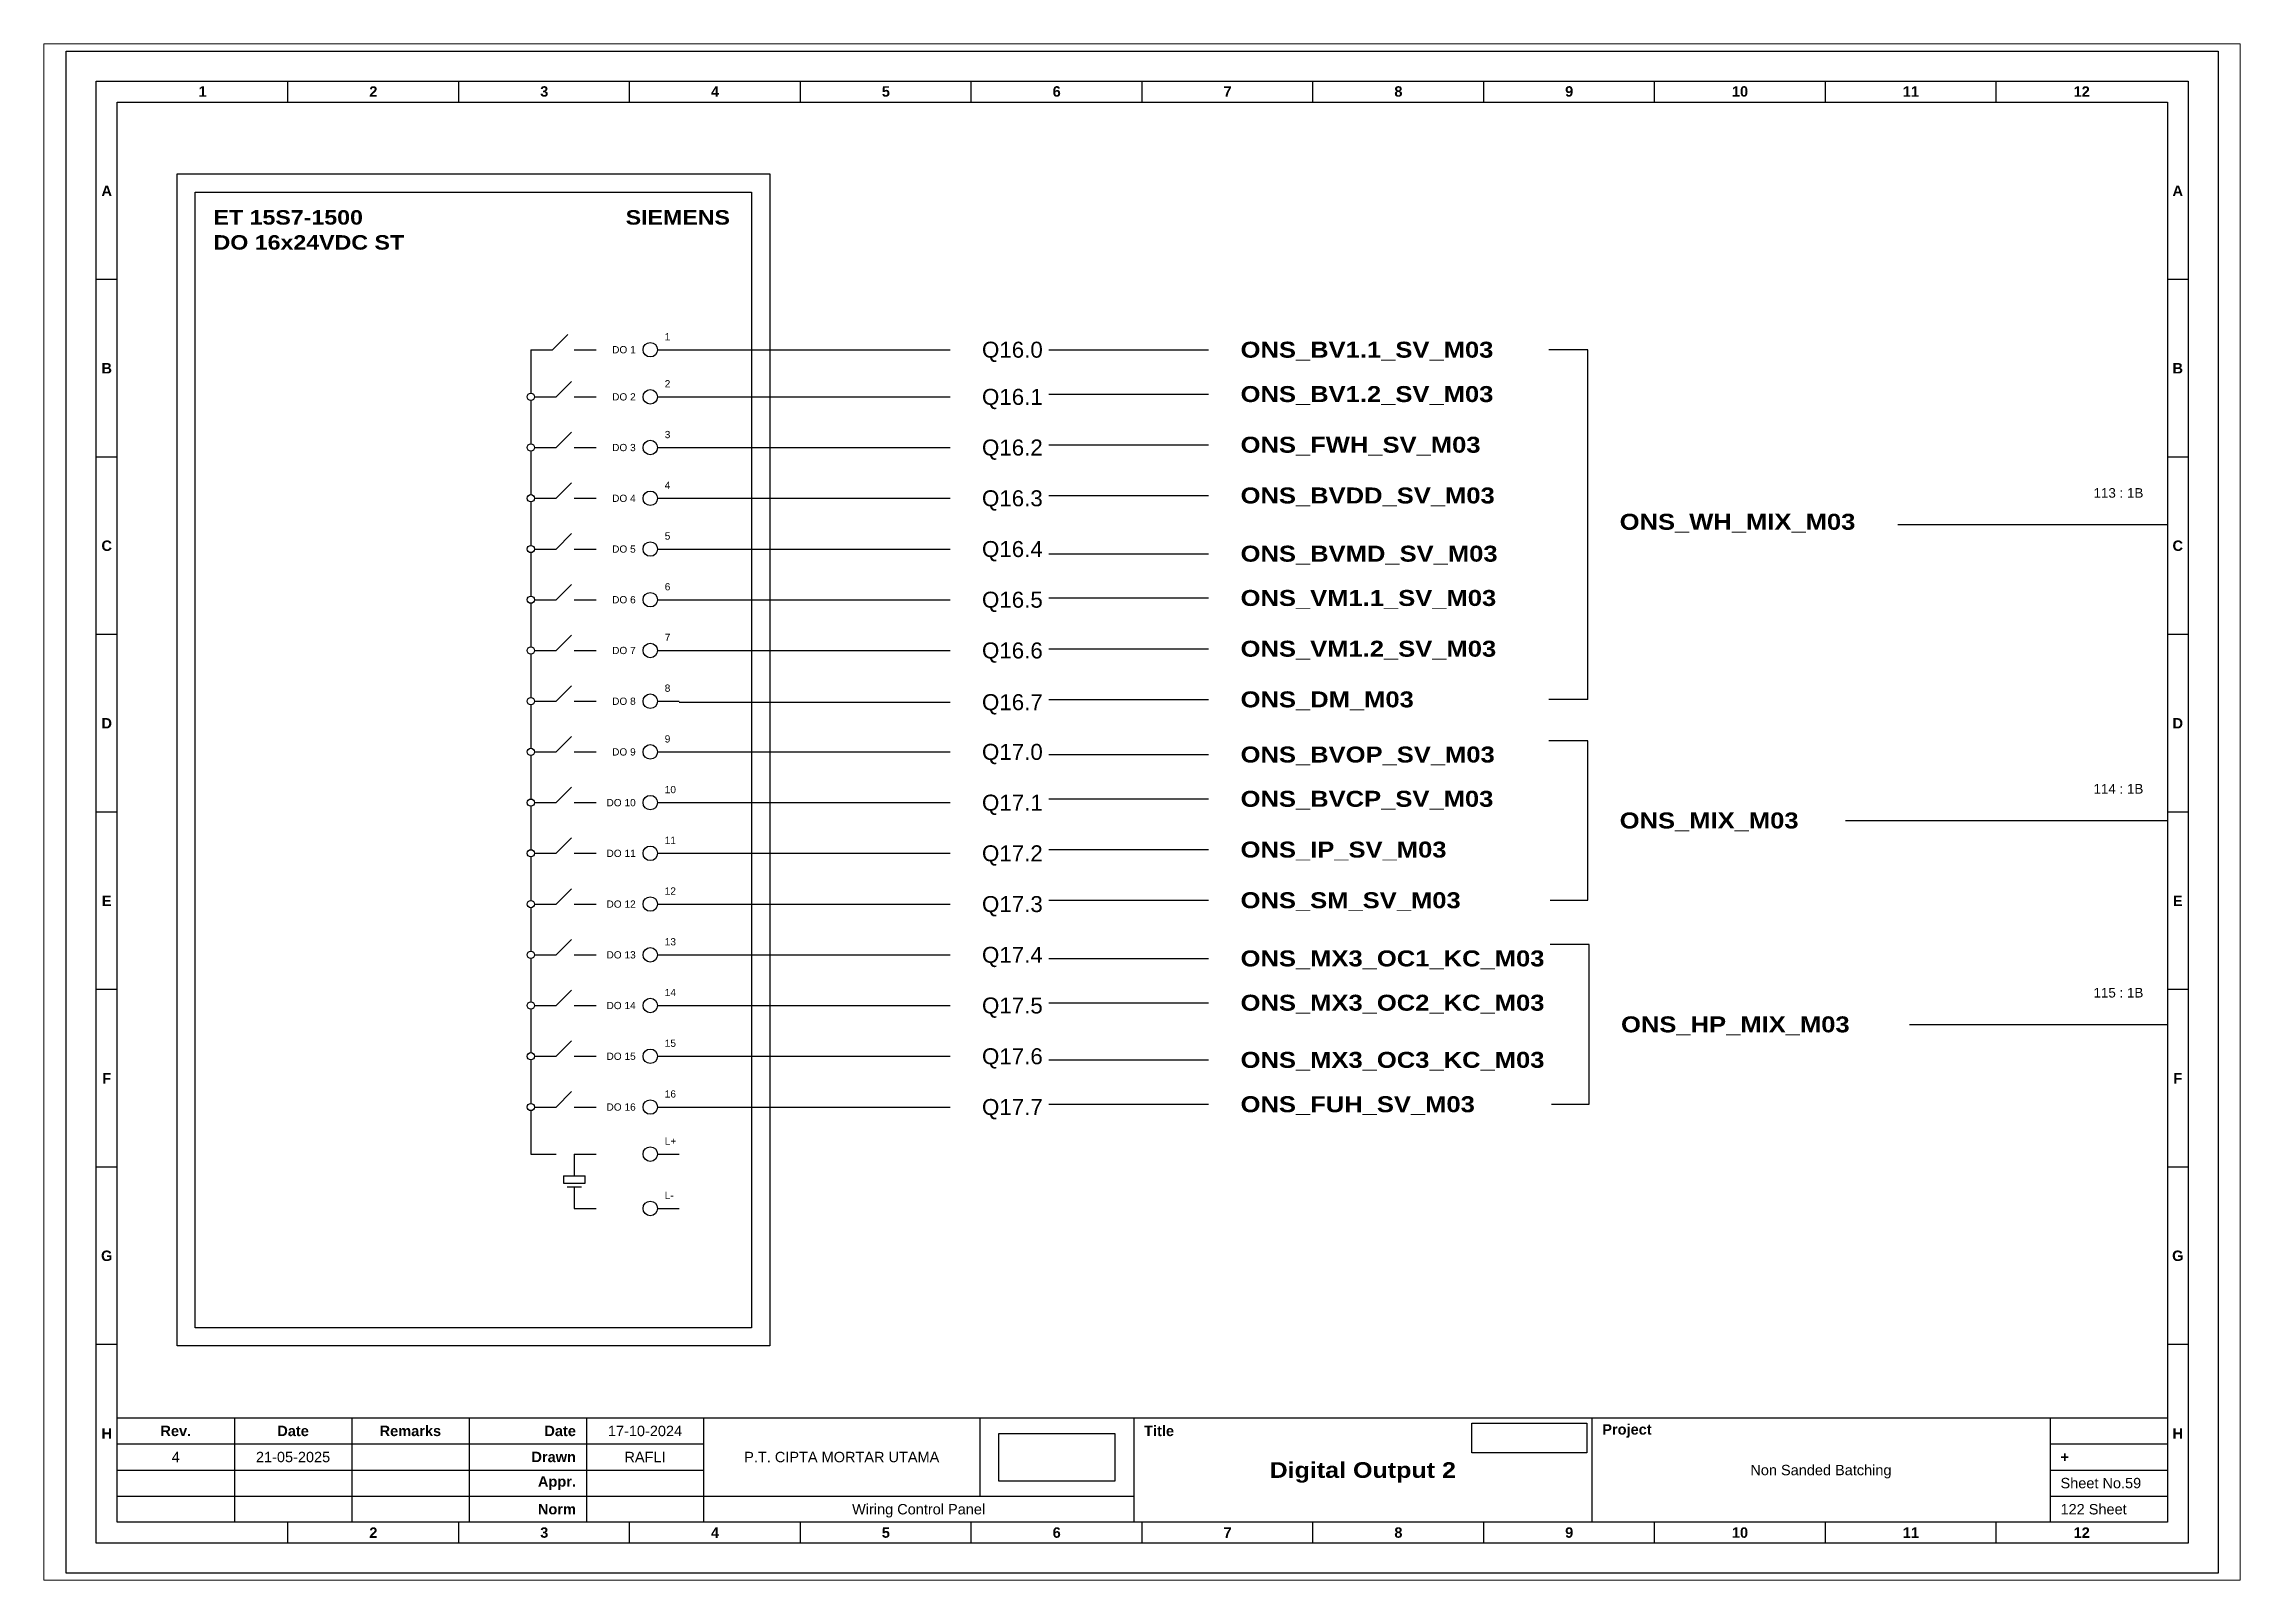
# Paper-space layout 'Card DO 2' of a CAD drawing. Header units: centimetres, sheet in millimetres. Extents: x 0 to 821, y 0 to 574.
# The model-space entities are those that its viewports show. They can reach past a viewport. Long polylines and large blocks are cut down to what shows.
import ezdxf
from ezdxf.enums import TextEntityAlignment as Align

# ---------------------------------------------------------------- set-up
doc = ezdxf.new("R2010")
doc.units = ezdxf.units.CM
doc.header["$MEASUREMENT"] = 0
doc.layers.add('MU Project Line', color=7, linetype='Continuous', lineweight=0, true_color=0xfefefe)
doc.styles.add('Bold', font='ariblk.ttf', dxfattribs={"height": 25.4})
doc.styles.get("Standard").update_dxf_attribs({"font": 'arial.ttf'})
picture_1 = doc.add_image_def('image1.png', size_in_pixel=(2048, 847))
picture_2 = doc.add_image_def('image2.png', size_in_pixel=(2092, 542))

# ---------------------------------------------------------------- blocks, each defined once
blk = doc.blocks.new('KOP MU PROJECT')
at = {"color": 6, "ltscale": 50}
for p, q in [((27.74, 184.05), (27.74, 186.66)), ((49.13, 184.05), (49.13, 186.66)), ((70.51, 184.05), (70.51, 186.66)), ((91.89, 184.05), (91.89, 186.66)), ((113.27, 184.05), (113.27, 186.66)), ((134.66, 184.05), (134.66, 186.66)), ((156.04, 184.05), (156.04, 186.66)), ((177.42, 184.05), (177.42, 186.66)), ((198.8, 184.05), (198.8, 186.66)), ((220.19, 184.05), (220.19, 186.66)), ((241.57, 184.05), (241.57, 186.66)), ((6.36, 161.84), (3.75, 161.84)), ((265.59, 161.84), (262.98, 161.84)), ((6.36, 139.63), (3.75, 139.63)), ((265.59, 139.63), (262.98, 139.63)), ((6.36, 117.42), (3.75, 117.42)), ((265.59, 117.42), (262.98, 117.42)), ((6.36, 95.22), (3.75, 95.22)), ((265.59, 95.22), (262.98, 95.22)), ((6.36, 73.01), (3.75, 73.01)), ((265.59, 73.01), (262.98, 73.01)), ((6.36, 50.8), (3.75, 50.8)), ((265.59, 50.8), (262.98, 50.8)), ((6.36, 28.59), (3.75, 28.59)), ((265.59, 28.59), (262.98, 28.59)), ((27.74, 3.75), (27.74, 6.36)), ((49.13, 3.75), (49.13, 6.36)), ((70.51, 3.75), (70.51, 6.36)), ((91.89, 3.75), (91.89, 6.36)), ((113.27, 3.75), (113.27, 6.36)), ((134.66, 3.75), (134.66, 6.36)), ((156.04, 3.75), (156.04, 6.36)), ((177.42, 3.75), (177.42, 6.36)), ((198.8, 3.75), (198.8, 6.36)), ((220.19, 3.75), (220.19, 6.36)), ((241.57, 3.75), (241.57, 6.36))]:
    blk.add_line(p, q, dxfattribs=at)
at = {"ltscale": 50}
for p, q in [((6.36, 19.41), (262.98, 19.41)), ((21.04, 19.41), (21.04, 6.36)), ((35.72, 19.41), (35.72, 6.36)), ((50.41, 19.41), (50.41, 6.36)), ((65.09, 19.41), (65.09, 6.36)), ((79.77, 19.41), (79.77, 6.36)), ((114.35, 19.41), (114.35, 9.62)), ((133.6, 19.41), (133.6, 6.36)), ((190.95, 19.41), (190.95, 6.36)), ((248.3, 19.41), (248.3, 6.36)), ((6.36, 16.15), (79.77, 16.15)), ((248.3, 16.15), (262.98, 16.15)), ((6.36, 12.89), (79.77, 12.89)), ((248.3, 12.89), (262.98, 12.89)), ((6.36, 9.62), (133.6, 9.62)), ((248.3, 9.62), (262.98, 9.62))]:
    blk.add_line(p, q, dxfattribs=at)
at = {"color": 1, "ltscale": 50}
blk.add_lwpolyline([(269.34, 0), (0, 0), (0, 190.41), (269.34, 190.41)], close=True, dxfattribs=at)
at = {"color": 6, "ltscale": 50}
for points in [[(265.59, 3.75), (3.75, 3.75), (3.75, 186.66), (265.59, 186.66)], [(262.98, 6.36), (6.36, 6.36), (6.36, 184.05), (262.98, 184.05)]]:
    blk.add_lwpolyline(points, close=True, dxfattribs=at)
at = {"ltscale": 50, "char_height": 1.305, "attachment_point": 4}
for s, width, heights, insert in [('\\pxqc;{\\fArial|b1|i0|c0|p34;1}', 21.3825, [2.51], (6.36, 185.36)), ('\\pxqc;{\\fArial|b1|i0|c0|p34;2}', 21.3825, [2.51], (27.74, 185.36)), ('\\pxqc;{\\fArial|b1|i0|c0|p34;3}', 21.3825, [2.51], (49.13, 185.36)), ('\\pxqc;{\\fArial|b1|i0|c0|p34;4}', 21.3825, [2.51], (70.51, 185.36)), ('\\pxqc;{\\fArial|b1|i0|c0|p34;5}', 21.3825, [2.51], (91.89, 185.36)), ('\\pxqc;{\\fArial|b1|i0|c0|p34;6}', 21.3825, [2.51], (113.27, 185.36)), ('\\pxqc;{\\fArial|b1|i0|c0|p34;7}', 21.3825, [2.51], (134.66, 185.36)), ('\\pxqc;{\\fArial|b1|i0|c0|p34;8}', 21.3825, [2.51], (156.04, 185.36)), ('\\pxqc;{\\fArial|b1|i0|c0|p34;9}', 21.3825, [2.51], (177.42, 185.36)), ('\\pxqc;{\\fArial|b1|i0|c0|p34;10}', 21.3825, [2.51], (198.8, 185.36)), ('\\pxqc;{\\fArial|b1|i0|c0|p34;11}', 21.3825, [2.51], (220.19, 185.36)), ('\\pxqc;{\\fArial|b1|i0|c0|p34;12}', 21.3825, [2.51], (241.57, 185.36)), ('\\pxqc;{\\fArial|b1|i0|c0|p34;A}', 2.61, [2.51], (3.75, 172.95)), ('\\pxqc;{\\fArial|b1|i0|c0|p34;A}', 2.61, [2.51], (262.98, 172.95)), ('\\pxqc;{\\fArial|b1|i0|c0|p34;B}', 2.61, [2.51], (3.75, 150.74)), ('\\pxqc;{\\fArial|b1|i0|c0|p34;B}', 2.61, [2.51], (262.98, 150.74)), ('\\pxqc;{\\fArial|b1|i0|c0|p34;C}', 2.61, [2.51], (3.75, 128.53)), ('\\pxqc;{\\fArial|b1|i0|c0|p34;C}', 2.61, [2.51], (262.98, 128.53)), ('\\pxqc;{\\fArial|b1|i0|c0|p34;D}', 2.61, [2.51], (3.75, 106.32)), ('\\pxqc;{\\fArial|b1|i0|c0|p34;D}', 2.61, [2.51], (262.98, 106.32)), ('\\pxqc;{\\fArial|b1|i0|c0|p34;E}', 2.61, [2.51], (3.75, 84.11)), ('\\pxqc;{\\fArial|b1|i0|c0|p34;E}', 2.61, [2.51], (262.98, 84.11)), ('\\pxqc;{\\fArial|b1|i0|c0|p34;F}', 2.61, [2.51], (3.75, 61.9)), ('\\pxqc;{\\fArial|b1|i0|c0|p34;F}', 2.61, [2.51], (262.98, 61.9)), ('\\pxqc;{\\fArial|b1|i0|c0|p34;G}', 2.61, [2.51], (3.75, 39.69)), ('\\pxqc;{\\fArial|b1|i0|c0|p34;G}', 2.61, [2.51], (262.98, 39.69)), ('\\pxqc;{\\fArial|b1|i0|c0|p34;H}', 2.61, [2.51], (3.75, 17.47)), ('\\pxqc;{\\fArial|b1|i0|c0|p34;Rev.}', 14.6811, [2.88], (6.36, 17.78)), ('\\pxqc;{\\fArial|b1|i0|c0|p34;Date}', 14.6811, [2.88], (21.04, 17.78)), ('\\pxqc;{\\fArial|b1|i0|c0|p34;Remarks}', 14.6811, [2.88], (35.72, 17.78)), ('\\pxqr;{\\fArial|b1|i0|c0|p34;Date}', 13.3761, [2.88], (50.41, 17.78)), ('\\pxql;{\\fArial|b1|i0|c0|p34;Title}', 50.2419, [2.88], (134.9, 17.78)), ('\\pxql;{\\fArial|b1|i0|c0|p34;Project}', 50.2419, [2.88], (192.25, 17.78)), ('\\pxqc;{\\fArial|b1|i0|c0|p34;H}', 2.61, [2.51], (262.98, 17.47)), ('\\pxqr;{\\fArial|b1|i0|c0|p34;Drawn}', 13.3761, [2.88], (50.41, 14.52)), ('\\pxql;{\\fArial|b1|i0|c0|p34;+}', 14.6811, [2.88], (249.61, 14.52)), ('\\pxqr;{\\fArial|b1|i0|c0|p34;Appr.}', 13.3761, [2.88], (50.41, 11.26)), ('\\pxqr;{\\fArial|b1|i0|c0|p34;Norm}', 13.3761, [2.88], (50.41, 7.99)), ('\\pxqc;{\\fArial|b1|i0|c0|p34;2}', 21.3825, [2.51], (27.74, 5.06)), ('\\pxqc;{\\fArial|b1|i0|c0|p34;3}', 21.3825, [2.51], (49.13, 5.06)), ('\\pxqc;{\\fArial|b1|i0|c0|p34;4}', 21.3825, [2.51], (70.51, 5.06)), ('\\pxqc;{\\fArial|b1|i0|c0|p34;5}', 21.3825, [2.51], (91.89, 5.06)), ('\\pxqc;{\\fArial|b1|i0|c0|p34;6}', 21.3825, [2.51], (113.27, 5.06)), ('\\pxqc;{\\fArial|b1|i0|c0|p34;7}', 21.3825, [2.51], (134.66, 5.06)), ('\\pxqc;{\\fArial|b1|i0|c0|p34;8}', 21.3825, [2.51], (156.04, 5.06)), ('\\pxqc;{\\fArial|b1|i0|c0|p34;9}', 21.3825, [2.51], (177.42, 5.06)), ('\\pxqc;{\\fArial|b1|i0|c0|p34;10}', 21.3825, [2.51], (198.8, 5.06)), ('\\pxqc;{\\fArial|b1|i0|c0|p34;11}', 21.3825, [2.51], (220.19, 5.06)), ('\\pxqc;{\\fArial|b1|i0|c0|p34;12}', 21.3825, [2.51], (241.57, 5.06))]:
    blk.add_mtext_dynamic_manual_height_columns(s, width=width, gutter_width=0.0326, heights=heights, dxfattribs=dict(at, insert=insert))
at = {"ltscale": 50}
for tag, p in [('DATECREATED', (72.43, 17.78)), ('REV', (13.7, 14.52)), ('REVDATE', (28.38, 14.52)), ('REMARKS', (43.06, 14.52)), ('DRAWN', (72.43, 14.52)), ('COMPANY', (97.06, 14.52)), ('APPR', (72.43, 11.26)), ('PROJECT', (219.62, 12.89)), ('NORM', (72.43, 7.99)), ('DRAWINGCATEGORY', (106.68, 7.99)), ('DESCRIPTION', (162.27, 10.03))]:
    blk.add_attdef(tag, text='', height=1.3, dxfattribs=at).set_placement(p, align=Align.MIDDLE_CENTER)
at = {"ltscale": 50, "style": 'Bold'}
blk.add_attdef('TITLE', text='', height=1.96, dxfattribs=at).set_placement((162.27, 12.89), align=Align.MIDDLE_CENTER)
at = {"ltscale": 50}
for tag, p in [('SHEETNUMBER', (249.61, 11.26)), ('TOTALSHEET', (249.61, 7.99))]:
    blk.add_attdef(tag, text='', height=1.3, dxfattribs=at).set_placement(p, align=Align.MIDDLE_LEFT)
image = blk.add_image(picture_1, insert=(116.72, 11.48), size_in_units=(14.5, 6), dxfattribs=at)
image.dxf.flags = 15
image = blk.add_image(picture_2, insert=(175.94, 15.04), size_in_units=(14.36, 3.72), dxfattribs=at)
image.dxf.flags = 15

msp = doc.modelspace()

# ---------------------------------------------------------------- linework, layer by layer
at = {"ltscale": 50}
for p, q in [((1021.62, 1043.11), (1023.54, 1045.03)), ((1018.9, 1043.11), (1021.62, 1043.11)), ((1018.9, 1043.11), (1018.9, 1037.67)), ((1024.34, 1043.11), (1027.06, 1043.11)), ((1022.07, 1037.21), (1024, 1039.14)), ((1018.9, 1036.76), (1018.9, 1031.32)), ((1019.35, 1037.21), (1022.07, 1037.21)), ((1024.34, 1037.21), (1027.06, 1037.21)), ((1019.35, 1030.87), (1022.07, 1030.87)), ((1022.07, 1030.87), (1024, 1032.79)), ((1024.34, 1030.87), (1027.06, 1030.87)), ((1018.9, 1030.41), (1018.9, 1024.97)), ((1022.07, 1024.52), (1024, 1026.44)), ((1018.9, 1024.07), (1018.9, 1018.63)), ((1019.35, 1024.52), (1022.07, 1024.52)), ((1024.34, 1024.52), (1027.06, 1024.52)), ((1022.07, 1018.17), (1024, 1020.1)), ((1018.9, 1017.72), (1018.9, 1012.28)), ((1019.35, 1018.17), (1022.07, 1018.17)), ((1024.34, 1018.17), (1027.06, 1018.17)), ((1019.35, 1011.83), (1022.07, 1011.83)), ((1022.07, 1011.83), (1024, 1013.75)), ((1024.34, 1011.83), (1027.06, 1011.83)), ((1018.9, 1011.37), (1018.9, 1005.93)), ((1022.07, 1005.48), (1024, 1007.4)), ((1018.9, 1005.03), (1018.9, 999.59)), ((1019.35, 1005.48), (1022.07, 1005.48)), ((1024.34, 1005.48), (1027.06, 1005.48)), ((1022.07, 999.13), (1024, 1001.06)), ((1018.9, 998.68), (1018.9, 993.24)), ((1019.35, 999.13), (1022.07, 999.13)), ((1024.34, 999.13), (1027.06, 999.13)), ((1019.35, 992.79), (1022.07, 992.79)), ((1022.07, 992.79), (1024, 994.71)), ((1024.34, 992.79), (1027.06, 992.79)), ((1018.9, 992.33), (1018.9, 986.89)), ((1022.07, 986.44), (1024, 988.36)), ((1018.9, 985.99), (1018.9, 980.55)), ((1019.35, 986.44), (1022.07, 986.44)), ((1024.34, 986.44), (1027.06, 986.44)), ((1022.07, 980.1), (1024, 982.02)), ((1018.9, 979.64), (1018.9, 974.2)), ((1019.35, 980.1), (1022.07, 980.1)), ((1024.34, 980.1), (1027.06, 980.1)), ((1018.9, 973.3), (1018.9, 967.86)), ((1019.35, 973.75), (1022.07, 973.75)), ((1022.07, 973.75), (1024, 975.67)), ((1024.34, 973.75), (1027.06, 973.75)), ((1022.07, 967.4), (1024, 969.33)), ((1018.9, 966.95), (1018.9, 961.51)), ((1019.35, 967.4), (1022.07, 967.4)), ((1024.34, 967.4), (1027.06, 967.4)), ((1022.07, 961.06), (1024, 962.98)), ((1018.9, 960.6), (1018.9, 955.16)), ((1019.35, 961.06), (1022.07, 961.06)), ((1024.34, 961.06), (1027.06, 961.06)), ((1022.07, 954.71), (1024, 956.63)), ((1018.9, 954.26), (1018.9, 948.82)), ((1019.35, 954.71), (1022.07, 954.71)), ((1024.34, 954.71), (1027.06, 954.71)), ((1022.07, 948.36), (1024, 950.29)), ((1018.9, 947.91), (1018.9, 942.47)), ((1019.35, 948.36), (1022.07, 948.36)), ((1024.34, 948.36), (1027.06, 948.36)), ((1018.9, 942.47), (1022.07, 942.47)), ((1024.34, 942.47), (1027.06, 942.47)), ((1024.34, 942.47), (1024.34, 939.75)), ((1022.98, 939.75), (1025.7, 939.75)), ((1022.98, 939.75), (1022.98, 938.85)), ((1022.98, 938.85), (1025.7, 938.85)), ((1023.43, 938.39), (1025.25, 938.39)), ((1024.34, 938.39), (1024.34, 935.67)), ((1025.7, 938.85), (1025.7, 939.75)), ((1024.34, 935.67), (1027.06, 935.67))]:
    msp.add_line(p, q, dxfattribs=at)
at = {"color": 6, "ltscale": 50}
for p, q in [((1034.75, 1043.11), (1037.47, 1043.11)), ((1034.75, 1037.21), (1037.47, 1037.21)), ((1034.75, 1030.87), (1037.47, 1030.87)), ((1034.75, 1024.52), (1037.47, 1024.52)), ((1034.75, 1018.17), (1037.47, 1018.17)), ((1034.75, 1011.83), (1037.47, 1011.83)), ((1034.75, 1005.48), (1037.47, 1005.48)), ((1034.75, 999.13), (1037.47, 999.13)), ((1034.75, 992.79), (1037.47, 992.79)), ((1034.75, 986.44), (1037.47, 986.44)), ((1034.75, 980.1), (1037.47, 980.1)), ((1034.75, 973.75), (1037.47, 973.75)), ((1034.75, 967.4), (1037.47, 967.4)), ((1034.75, 961.06), (1037.47, 961.06)), ((1034.75, 954.71), (1037.47, 954.71)), ((1034.75, 948.36), (1037.47, 948.36)), ((1034.75, 942.47), (1037.47, 942.47)), ((1034.75, 935.67), (1037.47, 935.67))]:
    msp.add_line(p, q, dxfattribs=at)
at = {"color": 146, "ltscale": 50, "true_color": 0x105689}
for p, q in [((1037.47, 1043.11), (1071.37, 1043.11)), ((1083.74, 1043.11), (1103.74, 1043.11)), ((1151.19, 1043.11), (1146.31, 1043.11)), ((1151.19, 999.36), (1151.19, 1043.11)), ((1037.47, 1037.21), (1071.37, 1037.21)), ((1083.74, 1037.56), (1103.74, 1037.56)), ((1037.47, 1030.87), (1071.37, 1030.87)), ((1083.74, 1031.22), (1103.74, 1031.22)), ((1037.47, 1024.52), (1071.37, 1024.52)), ((1083.74, 1024.87), (1103.74, 1024.87)), ((1189.99, 1021.23), (1223.74, 1021.23)), ((1037.47, 1018.17), (1071.37, 1018.17)), ((1083.74, 1017.59), (1103.74, 1017.59)), ((1037.47, 1011.83), (1071.37, 1011.83)), ((1083.74, 1012.05), (1103.74, 1012.05)), ((1037.47, 1005.48), (1071.37, 1005.48)), ((1083.74, 1005.7), (1103.74, 1005.7)), ((1037.47, 999.01), (1071.37, 999.01)), ((1083.74, 999.36), (1103.74, 999.36)), ((1151.19, 999.36), (1146.31, 999.36)), ((1037.47, 992.79), (1071.37, 992.79)), ((1083.74, 992.46), (1103.74, 992.46)), ((1151.19, 994.19), (1146.31, 994.19)), ((1151.19, 974.23), (1151.19, 994.19)), ((1083.74, 986.92), (1103.74, 986.92)), ((1037.47, 986.44), (1071.37, 986.44)), ((1183.45, 984.21), (1223.74, 984.21)), ((1037.47, 980.1), (1071.37, 980.1)), ((1083.74, 980.57), (1103.74, 980.57)), ((1037.47, 973.75), (1071.37, 973.75)), ((1083.74, 974.23), (1103.74, 974.23)), ((1146.48, 974.23), (1151.19, 974.23)), ((1151.36, 968.68), (1146.48, 968.68)), ((1151.36, 948.71), (1151.36, 968.68)), ((1037.47, 967.4), (1071.37, 967.4)), ((1083.74, 966.95), (1103.74, 966.95)), ((1037.47, 961.06), (1071.37, 961.06)), ((1083.74, 961.41), (1103.74, 961.41)), ((1191.45, 958.7), (1223.74, 958.7)), ((1037.47, 954.71), (1071.37, 954.71)), ((1083.74, 954.26), (1103.74, 954.26)), ((1083.74, 948.71), (1103.74, 948.71)), ((1146.65, 948.71), (1151.36, 948.71)), ((1037.47, 948.36), (1071.37, 948.36))]:
    msp.add_line(p, q, dxfattribs=at)
at = {"ltscale": 50}
msp.add_lwpolyline([(974.62, 1065.1), (1048.81, 1065.1), (1048.81, 918.47), (974.62, 918.47)], close=True, dxfattribs=at)
at = {"color": 6, "ltscale": 50}
msp.add_lwpolyline([(976.89, 1062.83), (1046.54, 1062.83), (1046.54, 920.73), (976.89, 920.73)], close=True, dxfattribs=at)
at = {"color": 6, "ltscale": 500}
for centre in [(1033.85, 1043.11), (1033.85, 1037.21), (1033.85, 1030.87), (1033.85, 1024.52), (1033.85, 1018.17), (1033.85, 1011.83), (1033.85, 1005.48), (1033.85, 999.13), (1033.85, 992.79), (1033.85, 986.44), (1033.85, 980.1), (1033.85, 973.75), (1033.85, 967.4), (1033.85, 961.06), (1033.85, 954.71), (1033.85, 948.36), (1033.85, 942.47), (1033.85, 935.67)]:
    msp.add_circle(centre, 0.907, dxfattribs=at)
at = {"ltscale": 500}
for centre in [(1018.9, 1037.21), (1018.9, 1030.87), (1018.9, 1024.52), (1018.9, 1018.17), (1018.9, 1011.83), (1018.9, 1005.48), (1018.9, 999.13), (1018.9, 992.79), (1018.9, 986.44), (1018.9, 980.1), (1018.9, 973.75), (1018.9, 967.4), (1018.9, 961.06), (1018.9, 954.71), (1018.9, 948.36)]:
    msp.add_circle(centre, 0.453, dxfattribs=at)

# ---------------------------------------------------------------- block references
msp.add_blockref('KOP MU PROJECT', (960.76, 890.05)).add_auto_attribs({'TITLE': 'Digital Output 2', 'PROJECT': 'Non Sanded Batching', 'COMPANY': 'P.T. CIPTA MORTAR UTAMA', 'DRAWINGCATEGORY': 'Wiring Control Panel', 'DRAWN': 'RAFLI', 'DATECREATED': '17-10-2024', 'REVDATE': '21-05-2025', 'REV': '4', 'SHEETNUMBER': 'Sheet No.59', 'TOTALSHEET': '122 Sheet'})

# ---------------------------------------------------------------- texts
at = {"ltscale": 500, "style": 'Bold'}
for s, p in [('ET 15S7-1500', (979.19, 1060.57)), ('DO 16x24VDC ST', (979.19, 1057.44))]:
    msp.add_text(s, height=1.8132, dxfattribs=at).set_placement(p, align=Align.TOP_LEFT)
msp.add_text('SIEMENS', height=1.813, dxfattribs=at).set_placement((1043.82, 1060.57), align=Align.TOP_RIGHT)
at = {"ltscale": 500}
for s, p in [('1', (1035.66, 1044.01)), ('2', (1035.66, 1038.12)), ('3', (1035.66, 1031.77)), ('4', (1035.66, 1025.43)), ('5', (1035.66, 1019.08)), ('6', (1035.66, 1012.73)), ('7', (1035.66, 1006.39)), ('8', (1035.66, 1000.04)), ('9', (1035.66, 993.69)), ('10', (1035.66, 987.35)), ('11', (1035.66, 981)), ('12', (1035.66, 974.66)), ('13', (1035.66, 968.31)), ('14', (1035.66, 961.96)), ('15', (1035.66, 955.62)), ('16', (1035.66, 949.27)), ('L+', (1035.66, 943.38)), ('L-', (1035.66, 936.58))]:
    msp.add_text(s, height=0.907, dxfattribs=at).set_placement(p, align=Align.BOTTOM_LEFT)
for s, p in [('DO 1', (1032.03, 1043.11)), ('DO 2', (1032.03, 1037.21)), ('DO 3', (1032.03, 1030.87)), ('DO 4', (1032.03, 1024.52)), ('DO 5', (1032.03, 1018.17)), ('DO 6', (1032.03, 1011.83)), ('DO 7', (1032.03, 1005.48)), ('DO 8', (1032.03, 999.13)), ('DO 9', (1032.03, 992.79)), ('DO 10', (1032.03, 986.44)), ('DO 11', (1032.03, 980.1)), ('DO 12', (1032.03, 973.75)), ('DO 13', (1032.03, 967.4)), ('DO 14', (1032.03, 961.06)), ('DO 15', (1032.03, 954.71)), ('DO 16', (1032.03, 948.36))]:
    msp.add_text(s, height=0.907, dxfattribs=at).set_placement(p, align=Align.MIDDLE_RIGHT)
for s, p in [('Q16.0', (1075.37, 1043.11)), ('Q16.1', (1075.37, 1037.21)), ('Q16.2', (1075.37, 1030.87)), ('Q16.3', (1075.37, 1024.52)), ('Q16.4', (1075.37, 1018.17)), ('Q16.5', (1075.37, 1011.83)), ('Q16.6', (1075.37, 1005.48)), ('Q16.7', (1075.37, 999.01)), ('Q17.0', (1075.37, 992.79)), ('Q17.1', (1075.37, 986.44)), ('Q17.2', (1075.37, 980.1)), ('Q17.3', (1075.37, 973.75)), ('Q17.4', (1075.37, 967.4)), ('Q17.5', (1075.37, 961.06)), ('Q17.6', (1075.37, 954.71)), ('Q17.7', (1075.37, 948.36))]:
    msp.add_text(s, height=2, dxfattribs=at).set_placement(p, align=Align.MIDDLE_LEFT)
at = {"ltscale": 500, "style": 'Bold'}
for s, p in [('ONS_BV1.1_SV_M03', (1107.74, 1043.11)), ('ONS_BV1.2_SV_M03', (1107.74, 1037.56)), ('ONS_FWH_SV_M03', (1107.74, 1031.22)), ('ONS_BVDD_SV_M03', (1107.74, 1024.87)), ('ONS_WH_MIX_M03', (1155.19, 1021.58)), ('ONS_BVMD_SV_M03', (1107.74, 1017.59)), ('ONS_VM1.1_SV_M03', (1107.74, 1012.05)), ('ONS_VM1.2_SV_M03', (1107.74, 1005.7)), ('ONS_DM_M03', (1107.74, 999.36)), ('ONS_BVOP_SV_M03', (1107.74, 992.46)), ('ONS_BVCP_SV_M03', (1107.74, 986.92)), ('ONS_MIX_M03', (1155.19, 984.21)), ('ONS_IP_SV_M03', (1107.74, 980.57)), ('ONS_SM_SV_M03', (1107.74, 974.23)), ('ONS_MX3_OC1_KC_M03', (1107.74, 966.95)), ('ONS_MX3_OC2_KC_M03', (1107.74, 961.41)), ('ONS_HP_MIX_M03', (1155.36, 958.7)), ('ONS_MX3_OC3_KC_M03', (1107.74, 954.26)), ('ONS_FUH_SV_M03', (1107.74, 948.71))]:
    msp.add_text(s, height=2, dxfattribs=at).set_placement(p, align=Align.MIDDLE_LEFT)
at = {"ltscale": 500}
for s, p in [('113 : 1B', (1220.74, 1024.23)), ('114 : 1B', (1220.74, 987.21)), ('115 : 1B', (1220.74, 961.7))]:
    msp.add_text(s, height=1.2, dxfattribs=at).set_placement(p, align=Align.BOTTOM_RIGHT)

psp = doc.layouts.new('Card DO 2')

# ---------------------------------------------------------------- viewports
at = {"layer": 'MU Project Line'}
psp.add_viewport(center=(410.5, 287), size=(820.98, 573.9884), view_center_point=(1095.4, 985.27), view_height=192.1878, dxfattribs=at)

doc.saveas('drawing.dxf')
